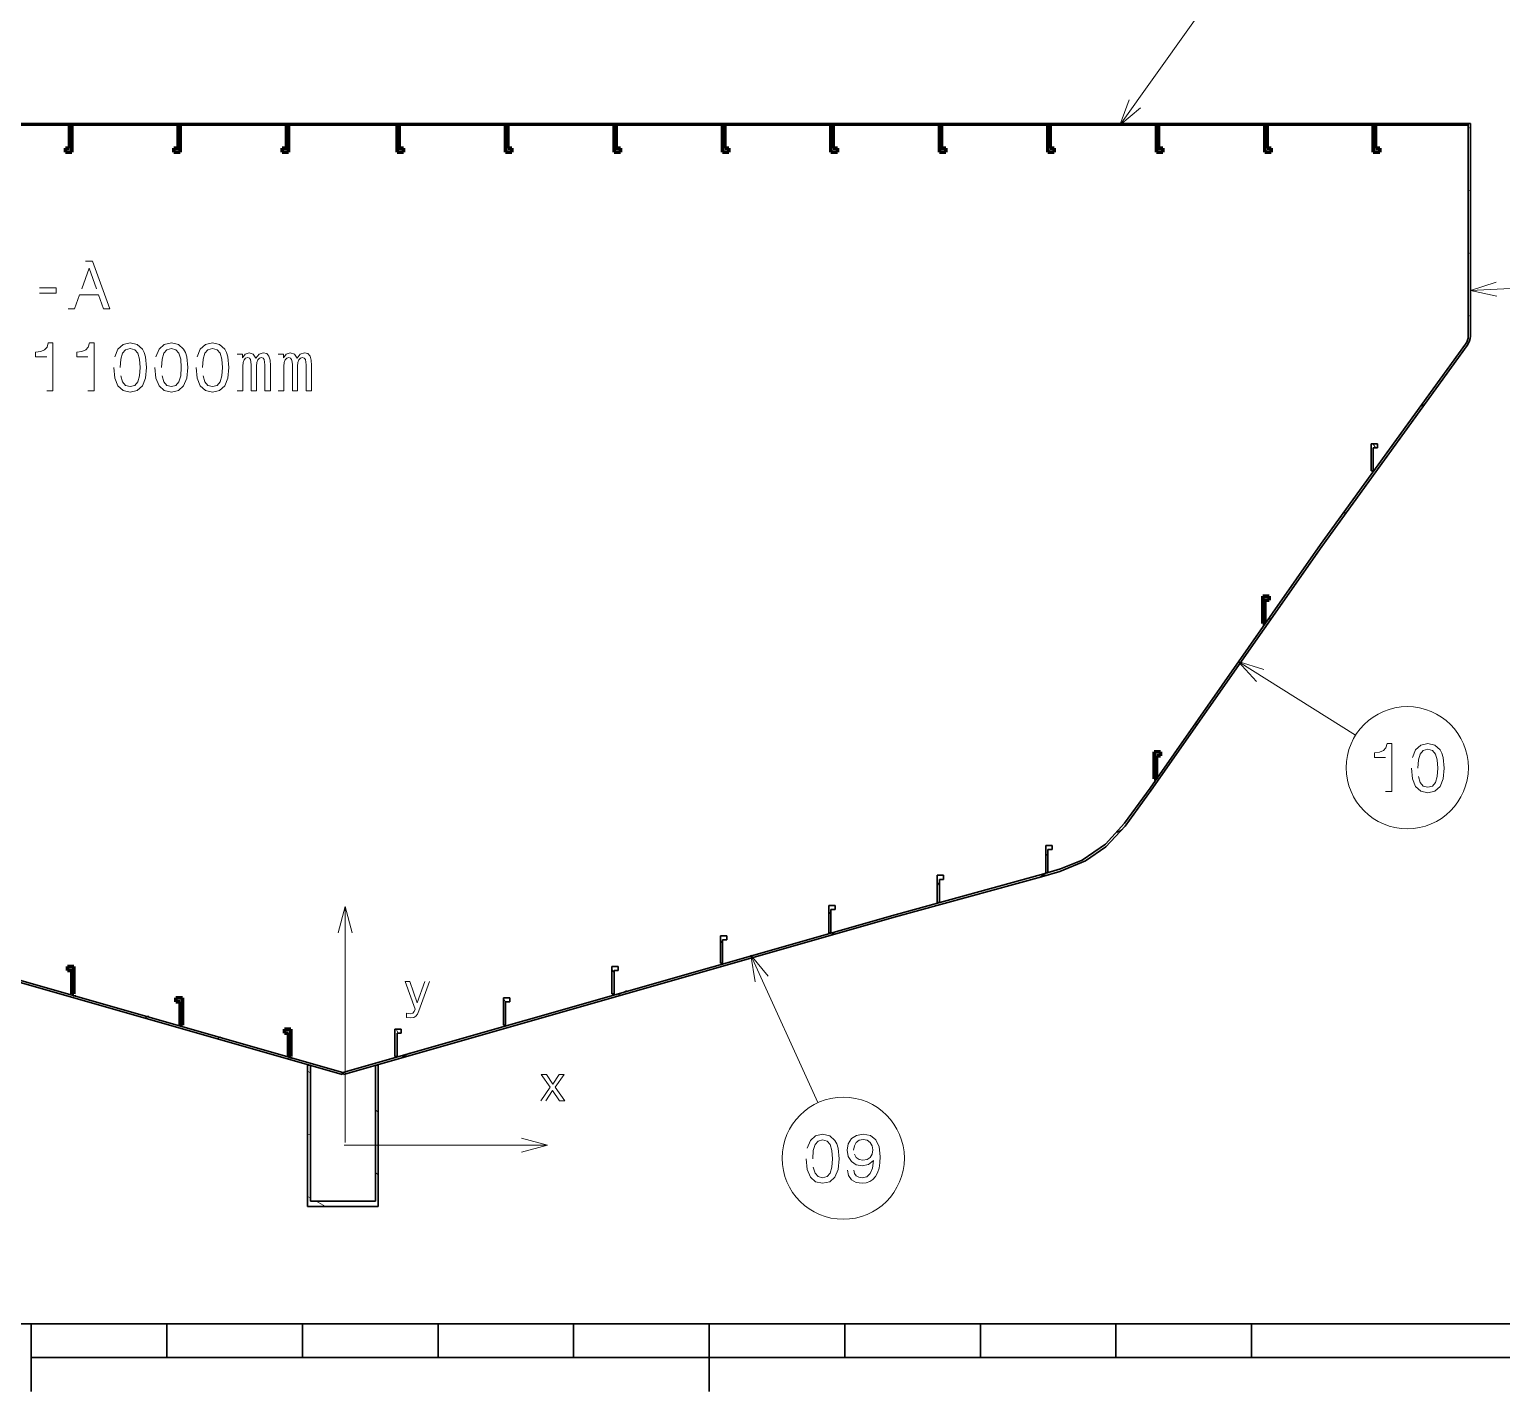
# Model space of a CAD drawing. Extents: x 0 to 179, y 1 to 126.
# Drawn here: x 46.71 to 92.87, y 2.13 to 44.83 of the extents above; entities that cross this region are included whole.
import ezdxf

# ---------------------------------------------------------------- set-up
doc = ezdxf.new("R2010")
doc.units = 0

msp = doc.modelspace()

# ---------------------------------------------------------------- linework, layer by layer
at = {"color": 5, "lineweight": 13}
for points in [[(80.896, 41.832), (86.336, 49.463)], [(81.193, 42.628), (80.896, 41.832), (81.552, 42.373)], [(47.926, 36.077), (48.124, 36.077), (48.28, 36.514), (48.874, 36.514), (49.031, 36.077), (49.232, 36.077), (48.688, 37.567), (48.469, 37.567)], [(48.349, 36.696), (48.578, 37.353), (48.808, 36.696)], [(47.028, 36.568), (47.547, 36.568), (47.547, 36.737), (47.028, 36.737)], [(92.703, 36.906), (91.893, 36.645), (92.725, 36.466)], [(47.249, 33.506), (47.444, 33.506), (47.444, 35.005), (47.298, 35.005), (47.26, 34.874), (47.182, 34.786), (47.064, 34.735), (46.902, 34.717), (46.902, 34.565), (47.249, 34.565)], [(48.54, 33.506), (48.735, 33.506), (48.735, 35.005), (48.589, 35.005), (48.55, 34.874), (48.473, 34.786), (48.355, 34.735), (48.192, 34.717), (48.192, 34.565), (48.54, 34.565)], [(49.352, 34.233), (49.384, 33.896), (49.485, 33.656), (49.646, 33.51), (49.869, 33.463), (50.09, 33.51), (50.251, 33.656), (50.349, 33.896), (50.384, 34.233), (50.349, 34.567), (50.309, 34.7), (50.251, 34.81), (50.09, 34.955), (49.869, 35.005), (49.646, 34.955), (49.485, 34.807), (49.384, 34.567)], [(49.558, 34.233), (49.575, 34.492), (49.629, 34.679), (49.725, 34.788), (49.869, 34.827), (50.01, 34.788), (50.107, 34.679), (50.161, 34.492), (50.178, 34.233), (50.161, 33.971), (50.107, 33.785), (50.01, 33.675), (49.869, 33.639), (49.725, 33.675), (49.629, 33.785), (49.575, 33.971)], [(50.643, 34.233), (50.675, 33.896), (50.776, 33.656), (50.937, 33.51), (51.16, 33.463), (51.381, 33.51), (51.541, 33.656), (51.64, 33.896), (51.674, 34.233), (51.64, 34.567), (51.599, 34.7), (51.541, 34.81), (51.381, 34.955), (51.16, 35.005), (50.937, 34.955), (50.776, 34.807), (50.675, 34.567)], [(50.849, 34.233), (50.866, 34.492), (50.92, 34.679), (51.016, 34.788), (51.16, 34.827), (51.301, 34.788), (51.398, 34.679), (51.451, 34.492), (51.469, 34.233), (51.451, 33.971), (51.398, 33.785), (51.301, 33.675), (51.16, 33.639), (51.016, 33.675), (50.92, 33.785), (50.866, 33.971)], [(51.934, 34.233), (51.966, 33.896), (52.067, 33.656), (52.228, 33.51), (52.451, 33.463), (52.671, 33.51), (52.832, 33.656), (52.931, 33.896), (52.965, 34.233), (52.931, 34.567), (52.89, 34.7), (52.832, 34.81), (52.671, 34.955), (52.451, 35.005), (52.228, 34.955), (52.067, 34.807), (51.966, 34.567)], [(52.14, 34.233), (52.157, 34.492), (52.21, 34.679), (52.307, 34.788), (52.451, 34.827), (52.592, 34.788), (52.689, 34.679), (52.742, 34.492), (52.759, 34.233), (52.742, 33.971), (52.689, 33.785), (52.592, 33.675), (52.451, 33.639), (52.307, 33.675), (52.21, 33.785), (52.157, 33.971)], [(53.222, 33.506), (53.396, 33.506), (53.396, 34.276), (53.407, 34.391), (53.439, 34.475), (53.488, 34.524), (53.553, 34.544), (53.604, 34.527), (53.638, 34.484), (53.656, 34.411), (53.662, 34.314), (53.662, 33.506), (53.825, 33.506), (53.825, 34.276), (53.836, 34.389), (53.868, 34.473), (53.919, 34.524), (53.984, 34.544), (54.035, 34.527), (54.069, 34.484), (54.091, 34.314), (54.091, 33.506), (54.264, 33.506), (54.264, 34.301), (54.254, 34.467), (54.219, 34.593), (54.151, 34.67), (54.039, 34.698), (53.909, 34.655), (53.808, 34.531), (53.728, 34.653), (53.595, 34.698), (53.473, 34.655), (53.39, 34.535), (53.39, 34.657), (53.222, 34.657)], [(54.513, 33.506), (54.687, 33.506), (54.687, 34.276), (54.698, 34.391), (54.73, 34.475), (54.779, 34.524), (54.843, 34.544), (54.895, 34.527), (54.929, 34.484), (54.946, 34.411), (54.953, 34.314), (54.953, 33.506), (55.116, 33.506), (55.116, 34.276), (55.126, 34.389), (55.159, 34.473), (55.21, 34.524), (55.274, 34.544), (55.326, 34.527), (55.36, 34.484), (55.382, 34.314), (55.382, 33.506), (55.555, 33.506), (55.555, 34.301), (55.545, 34.467), (55.51, 34.593), (55.442, 34.67), (55.33, 34.698), (55.199, 34.655), (55.099, 34.531), (55.019, 34.653), (54.886, 34.698), (54.764, 34.655), (54.68, 34.535), (54.68, 34.657), (54.513, 34.657)], [(85.42, 24.765), (84.608, 25.015), (85.186, 24.392)], [(89.23, 20.942), (89.425, 20.942), (89.425, 22.441), (89.279, 22.441), (89.241, 22.31), (89.164, 22.222), (89.046, 22.171), (88.883, 22.154), (88.883, 22.002), (89.23, 22.002)], [(90.043, 21.669), (90.075, 21.333), (90.176, 21.092), (90.336, 20.947), (90.559, 20.899), (90.78, 20.947), (90.941, 21.092), (91.04, 21.333), (91.074, 21.669), (91.04, 22.004), (90.999, 22.137), (90.941, 22.246), (90.78, 22.392), (90.559, 22.441), (90.336, 22.392), (90.176, 22.244), (90.075, 22.004)], [(90.248, 21.669), (90.266, 21.929), (90.319, 22.115), (90.416, 22.225), (90.559, 22.263), (90.701, 22.225), (90.797, 22.115), (90.851, 21.929), (90.868, 21.669), (90.851, 21.408), (90.797, 21.221), (90.701, 21.112), (90.559, 21.075), (90.416, 21.112), (90.319, 21.221), (90.266, 21.408)], [(56.827, 16.509), (56.607, 17.33), (56.387, 16.509)], [(69.868, 15.152), (69.328, 15.808), (69.468, 14.97)], [(59.105, 14.988), (58.869, 14.311), (58.638, 14.988), (58.491, 14.988), (58.804, 14.12), (58.776, 14.043), (58.733, 13.991), (58.661, 13.974), (58.537, 13.989), (58.537, 13.859), (58.667, 13.847), (58.761, 13.859), (58.827, 13.898), (58.874, 13.963), (58.915, 14.06), (59.249, 14.988)], [(62.902, 11.243), (63.113, 11.563), (63.331, 11.243), (63.493, 11.243), (63.199, 11.667), (63.476, 12.065), (63.32, 12.065), (63.119, 11.766), (62.919, 12.065), (62.76, 12.065), (63.032, 11.665), (62.744, 11.243)], [(71.066, 9.425), (71.098, 9.088), (71.199, 8.848), (71.359, 8.702), (71.582, 8.655), (71.803, 8.702), (71.964, 8.848), (72.063, 9.088), (72.097, 9.425), (72.063, 9.759), (72.022, 9.892), (71.964, 10.002), (71.803, 10.147), (71.582, 10.197), (71.359, 10.147), (71.199, 10), (71.098, 9.759)], [(72.358, 9.067), (72.391, 8.897), (72.483, 8.767), (72.629, 8.685), (72.822, 8.655), (72.948, 8.67), (73.062, 8.709), (73.158, 8.775), (73.24, 8.87), (73.304, 8.987), (73.351, 9.133), (73.379, 9.301), (73.39, 9.493), (73.353, 9.796), (73.248, 10.017), (73.081, 10.15), (72.852, 10.197), (72.642, 10.158), (72.483, 10.055), (72.38, 9.897), (72.346, 9.697), (72.38, 9.491), (72.481, 9.335), (72.631, 9.236), (72.822, 9.204), (73.023, 9.245), (73.175, 9.369), (73.141, 9.131), (73.072, 8.962), (72.967, 8.861), (72.824, 8.829), (72.712, 8.844), (72.631, 8.891), (72.577, 8.966), (72.556, 9.067)], [(62.135, 9.628), (62.956, 9.848), (62.135, 10.068)], [(71.271, 9.425), (71.289, 9.684), (71.342, 9.871), (71.439, 9.98), (71.582, 10.019), (71.724, 9.98), (71.82, 9.871), (71.874, 9.684), (71.891, 9.425), (71.874, 9.163), (71.82, 8.977), (71.724, 8.867), (71.582, 8.831), (71.439, 8.867), (71.342, 8.977), (71.289, 9.163)], [(72.554, 9.699), (72.575, 9.832), (72.635, 9.937), (72.729, 10.004), (72.852, 10.027), (72.978, 10.004), (73.075, 9.937), (73.135, 9.834), (73.158, 9.701), (73.135, 9.566), (73.075, 9.466), (72.976, 9.403), (72.845, 9.382), (72.727, 9.403), (72.635, 9.466), (72.575, 9.564)]]:
    msp.add_lwpolyline(points, dxfattribs=at)
at = {"color": 7, "lineweight": 35}
for points in [[(21.25, 41.883), (91.825, 41.883)], [(21.25, 41.832), (91.825, 41.832)], [(56.519, 12.068), (39.208, 17.007), (34.63, 18.268), (34.015, 18.447), (33.108, 18.846), (32.616, 19.209), (32.011, 19.857), (31.19, 20.981), (25.841, 28.62), (21.278, 34.928)], [(56.538, 12.134), (39.219, 17.074), (34.628, 18.34), (34.033, 18.512), (33.351, 18.788), (32.628, 19.29), (32.026, 19.947), (31.229, 21.044), (25.88, 28.683), (21.333, 34.968)], [(56.538, 12.134), (73.857, 17.074), (78.448, 18.34), (79.043, 18.512), (79.724, 18.788), (80.448, 19.29), (81.05, 19.947), (81.847, 21.044), (87.196, 28.682), (91.743, 34.968)], [(56.557, 12.068), (73.868, 17.007), (78.445, 18.268), (79.02, 18.433), (79.823, 18.763), (80.46, 19.209), (81.064, 19.857), (81.885, 20.98), (87.235, 28.62), (91.797, 34.928)], [(4.252, 4.252), (174.312, 4.252)], [(46.767, 3.189), (131.797, 3.189)]]:
    msp.add_lwpolyline(points, dxfattribs=at)
at = {"color": 7, "lineweight": 13, "ltscale": 0.003464}
for points in [[(47.672, 41.832), (47.701, 41.883)], [(49.635, 41.832), (49.665, 41.883)], [(51.599, 41.832), (51.629, 41.883)], [(53.563, 41.832), (53.592, 41.883)], [(55.526, 41.832), (55.556, 41.883)], [(57.49, 41.832), (57.52, 41.883)], [(59.454, 41.832), (59.483, 41.883)], [(61.418, 41.832), (61.447, 41.883)], [(63.381, 41.832), (63.411, 41.883)], [(65.345, 41.832), (65.374, 41.883)], [(67.309, 41.832), (67.338, 41.883)], [(69.272, 41.832), (69.302, 41.883)], [(71.236, 41.832), (71.265, 41.883)], [(73.2, 41.832), (73.229, 41.883)], [(75.163, 41.832), (75.193, 41.883)], [(77.127, 41.832), (77.157, 41.883)], [(79.091, 41.832), (79.12, 41.883)], [(81.054, 41.832), (81.084, 41.883)], [(83.018, 41.832), (83.048, 41.883)], [(84.982, 41.832), (85.011, 41.883)], [(86.946, 41.832), (86.975, 41.883)], [(88.909, 41.832), (88.939, 41.883)], [(90.873, 41.832), (90.902, 41.883)]]:
    msp.add_lwpolyline(points, dxfattribs=at)
at = {"color": 7, "lineweight": 140, "ltscale": 0.0426}
for points in [[(47.967, 41.832), (47.967, 41.107)], [(51.368, 41.832), (51.368, 41.107)], [(54.769, 41.832), (54.769, 41.107)], [(58.306, 41.107), (58.306, 41.832)], [(61.708, 41.107), (61.708, 41.832)], [(65.109, 41.107), (65.109, 41.832)], [(68.51, 41.107), (68.51, 41.832)], [(71.911, 41.107), (71.911, 41.832)], [(75.312, 41.107), (75.312, 41.832)], [(78.714, 41.107), (78.714, 41.832)], [(82.115, 41.107), (82.115, 41.832)], [(85.516, 41.107), (85.516, 41.832)], [(88.917, 41.107), (88.917, 41.832)]]:
    msp.add_lwpolyline(points, dxfattribs=at)
at = {"color": 7, "lineweight": 140, "ltscale": 0.004}
for points in [[(48.035, 41.832), (47.967, 41.832)], [(51.436, 41.832), (51.368, 41.832)], [(54.837, 41.832), (54.769, 41.832)], [(58.306, 41.832), (58.238, 41.832)], [(61.708, 41.832), (61.64, 41.832)], [(65.109, 41.832), (65.041, 41.832)], [(68.51, 41.832), (68.442, 41.832)], [(71.911, 41.832), (71.843, 41.832)], [(75.312, 41.832), (75.244, 41.832)], [(78.714, 41.832), (78.646, 41.832)], [(82.115, 41.832), (82.047, 41.832)], [(85.516, 41.832), (85.448, 41.832)], [(88.917, 41.832), (88.849, 41.832)], [(85.38, 26.212), (85.448, 26.212)], [(81.979, 21.334), (82.047, 21.334)], [(48.035, 14.593), (48.103, 14.593)], [(51.436, 13.617), (51.504, 13.617)], [(54.837, 12.631), (54.905, 12.631)]]:
    msp.add_lwpolyline(points, dxfattribs=at)
at = {"color": 7, "lineweight": 35, "ltscale": 0.0426}
for points in [[(47.967, 41.107), (47.967, 41.832)], [(51.368, 41.107), (51.368, 41.832)], [(54.769, 41.107), (54.769, 41.832)], [(58.306, 41.107), (58.306, 41.832)], [(61.708, 41.107), (61.708, 41.832)], [(65.109, 41.107), (65.109, 41.832)], [(68.51, 41.107), (68.51, 41.832)], [(71.911, 41.107), (71.911, 41.832)], [(75.312, 41.107), (75.312, 41.832)], [(78.714, 41.107), (78.714, 41.832)], [(82.115, 41.107), (82.115, 41.832)], [(85.516, 41.107), (85.516, 41.832)], [(88.917, 41.107), (88.917, 41.832)]]:
    msp.add_lwpolyline(points, dxfattribs=at)
at = {"color": 7, "lineweight": 35, "ltscale": 0.004}
for points in [[(47.967, 41.832), (48.035, 41.832)], [(51.368, 41.832), (51.436, 41.832)], [(54.769, 41.832), (54.837, 41.832)], [(58.238, 41.832), (58.306, 41.832)], [(61.64, 41.832), (61.708, 41.832)], [(65.041, 41.832), (65.109, 41.832)], [(68.442, 41.832), (68.51, 41.832)], [(71.843, 41.832), (71.911, 41.832)], [(75.244, 41.832), (75.312, 41.832)], [(78.646, 41.832), (78.714, 41.832)], [(82.047, 41.832), (82.115, 41.832)], [(85.448, 41.832), (85.516, 41.832)], [(88.849, 41.832), (88.917, 41.832)], [(91.825, 41.883), (91.893, 41.883)], [(88.849, 30.993), (88.781, 30.993)], [(85.448, 26.212), (85.38, 26.212)], [(82.047, 21.334), (81.979, 21.334)], [(78.646, 18.394), (78.578, 18.394)], [(75.244, 17.458), (75.176, 17.458)], [(71.843, 16.513), (71.775, 16.513)], [(68.442, 15.558), (68.374, 15.558)], [(48.035, 14.593), (48.103, 14.593)], [(65.041, 14.593), (64.973, 14.593)], [(51.436, 13.617), (51.504, 13.617)], [(61.64, 13.617), (61.572, 13.617)], [(54.837, 12.631), (54.905, 12.631)], [(58.238, 12.631), (58.17, 12.631)]]:
    msp.add_lwpolyline(points, dxfattribs=at)
at = {"color": 7, "lineweight": 140, "ltscale": 0.05}
for points in [[(48.035, 40.982), (48.035, 41.832)], [(51.436, 40.982), (51.436, 41.832)], [(54.837, 40.982), (54.837, 41.832)], [(58.238, 41.832), (58.238, 40.982)], [(61.64, 41.832), (61.64, 40.982)], [(65.041, 41.832), (65.041, 40.982)], [(68.442, 41.832), (68.442, 40.982)], [(71.843, 41.832), (71.843, 40.982)], [(75.244, 41.832), (75.244, 40.982)], [(78.646, 41.832), (78.646, 40.982)], [(82.047, 41.832), (82.047, 40.982)], [(85.448, 41.832), (85.448, 40.982)], [(88.849, 41.832), (88.849, 40.982)]]:
    msp.add_lwpolyline(points, dxfattribs=at)
at = {"color": 7, "lineweight": 35, "ltscale": 0.05}
for points in [[(48.035, 41.832), (48.035, 40.982)], [(51.436, 41.832), (51.436, 40.982)], [(54.837, 41.832), (54.837, 40.982)], [(58.238, 41.832), (58.238, 40.982)], [(61.64, 41.832), (61.64, 40.982)], [(65.041, 41.832), (65.041, 40.982)], [(68.442, 41.832), (68.442, 40.982)], [(71.843, 41.832), (71.843, 40.982)], [(75.244, 41.832), (75.244, 40.982)], [(78.646, 41.832), (78.646, 40.982)], [(82.047, 41.832), (82.047, 40.982)], [(85.448, 41.832), (85.448, 40.982)], [(88.849, 41.832), (88.849, 40.982)]]:
    msp.add_lwpolyline(points, dxfattribs=at)
at = {"color": 7, "lineweight": 35, "ltscale": 0.003}
msp.add_lwpolyline([(91.825, 41.832), (91.825, 41.883)], dxfattribs=at)
at = {"color": 7, "lineweight": 35, "ltscale": 0.391785}
for points in [[(91.825, 35.22), (91.825, 41.883)], [(91.893, 35.22), (91.893, 41.883)]]:
    msp.add_lwpolyline(points, dxfattribs=at)
at = {"color": 7, "lineweight": 13, "ltscale": 0.004619}
for points in [[(91.825, 41.727), (91.893, 41.766)], [(91.825, 39.763), (91.893, 39.802)], [(91.825, 37.799), (91.893, 37.839)], [(91.825, 35.836), (91.893, 35.875)]]:
    msp.add_lwpolyline(points, dxfattribs=at)
at = {"color": 7, "lineweight": 140, "ltscale": 0.0074}
for points in [[(47.835, 41.107), (47.835, 40.982)], [(51.236, 41.107), (51.236, 40.982)], [(54.637, 41.107), (54.637, 40.982)], [(58.438, 40.982), (58.438, 41.107)], [(61.839, 40.982), (61.839, 41.107)], [(65.241, 40.982), (65.241, 41.107)], [(68.642, 40.982), (68.642, 41.107)], [(72.043, 40.982), (72.043, 41.107)], [(75.444, 40.982), (75.444, 41.107)], [(78.845, 40.982), (78.845, 41.107)], [(82.247, 40.982), (82.247, 41.107)], [(85.648, 40.982), (85.648, 41.107)], [(89.049, 40.982), (89.049, 41.107)]]:
    msp.add_lwpolyline(points, dxfattribs=at)
at = {"color": 7, "lineweight": 140, "ltscale": 0.00775}
for points in [[(47.967, 41.107), (47.835, 41.107)], [(51.368, 41.107), (51.236, 41.107)], [(54.769, 41.107), (54.637, 41.107)], [(58.438, 41.107), (58.306, 41.107)], [(61.839, 41.107), (61.708, 41.107)], [(65.241, 41.107), (65.109, 41.107)], [(68.642, 41.107), (68.51, 41.107)], [(72.043, 41.107), (71.911, 41.107)], [(75.444, 41.107), (75.312, 41.107)], [(78.845, 41.107), (78.714, 41.107)], [(82.247, 41.107), (82.115, 41.107)], [(85.648, 41.107), (85.516, 41.107)], [(89.049, 41.107), (88.917, 41.107)], [(85.448, 26.937), (85.58, 26.937)], [(82.047, 22.06), (82.179, 22.06)], [(47.903, 15.323), (48.035, 15.323)], [(51.304, 14.348), (51.436, 14.348)], [(54.705, 13.363), (54.837, 13.363)]]:
    msp.add_lwpolyline(points, dxfattribs=at)
at = {"color": 7, "lineweight": 35, "ltscale": 0.0074}
for points in [[(47.835, 40.982), (47.835, 41.107)], [(51.236, 40.982), (51.236, 41.107)], [(54.637, 40.982), (54.637, 41.107)], [(58.438, 40.982), (58.438, 41.107)], [(61.839, 40.982), (61.839, 41.107)], [(65.241, 40.982), (65.241, 41.107)], [(68.642, 40.982), (68.642, 41.107)], [(72.043, 40.982), (72.043, 41.107)], [(75.444, 40.982), (75.444, 41.107)], [(78.845, 40.982), (78.845, 41.107)], [(82.247, 40.982), (82.247, 41.107)], [(85.648, 40.982), (85.648, 41.107)], [(89.049, 40.982), (89.049, 41.107)]]:
    msp.add_lwpolyline(points, dxfattribs=at)
at = {"color": 7, "lineweight": 35, "ltscale": 0.00775}
for points in [[(47.835, 41.107), (47.967, 41.107)], [(51.236, 41.107), (51.368, 41.107)], [(54.637, 41.107), (54.769, 41.107)], [(58.306, 41.107), (58.438, 41.107)], [(61.708, 41.107), (61.839, 41.107)], [(65.109, 41.107), (65.241, 41.107)], [(68.51, 41.107), (68.642, 41.107)], [(71.911, 41.107), (72.043, 41.107)], [(75.312, 41.107), (75.444, 41.107)], [(78.714, 41.107), (78.845, 41.107)], [(82.115, 41.107), (82.247, 41.107)], [(85.516, 41.107), (85.648, 41.107)], [(88.917, 41.107), (89.049, 41.107)], [(88.849, 31.717), (88.981, 31.717)], [(85.448, 26.937), (85.58, 26.937)], [(82.047, 22.06), (82.179, 22.06)], [(78.646, 19.121), (78.777, 19.121)], [(75.244, 18.186), (75.376, 18.186)], [(71.843, 17.242), (71.975, 17.242)], [(68.442, 16.287), (68.574, 16.287)], [(48.035, 15.323), (47.903, 15.323)], [(65.041, 15.323), (65.173, 15.323)], [(51.436, 14.348), (51.304, 14.348)], [(61.64, 14.348), (61.771, 14.348)], [(54.837, 13.363), (54.705, 13.363)], [(58.238, 13.363), (58.37, 13.363)]]:
    msp.add_lwpolyline(points, dxfattribs=at)
at = {"color": 7, "lineweight": 140, "ltscale": 0.01175}
for points in [[(47.835, 40.982), (48.035, 40.982)], [(51.236, 40.982), (51.436, 40.982)], [(54.637, 40.982), (54.837, 40.982)], [(58.238, 40.982), (58.438, 40.982)], [(61.64, 40.982), (61.839, 40.982)], [(65.041, 40.982), (65.241, 40.982)], [(68.442, 40.982), (68.642, 40.982)], [(71.843, 40.982), (72.043, 40.982)], [(75.244, 40.982), (75.444, 40.982)], [(78.646, 40.982), (78.845, 40.982)], [(82.047, 40.982), (82.247, 40.982)], [(85.448, 40.982), (85.648, 40.982)], [(88.849, 40.982), (89.049, 40.982)], [(85.58, 27.063), (85.38, 27.063)], [(82.179, 22.186), (81.979, 22.186)], [(48.103, 15.45), (47.903, 15.45)], [(51.504, 14.475), (51.304, 14.475)], [(54.905, 13.49), (54.705, 13.49)]]:
    msp.add_lwpolyline(points, dxfattribs=at)
at = {"color": 7, "lineweight": 35, "ltscale": 0.01175}
for points in [[(48.035, 40.982), (47.835, 40.982)], [(51.436, 40.982), (51.236, 40.982)], [(54.837, 40.982), (54.637, 40.982)], [(58.438, 40.982), (58.238, 40.982)], [(61.839, 40.982), (61.64, 40.982)], [(65.241, 40.982), (65.041, 40.982)], [(68.642, 40.982), (68.442, 40.982)], [(72.043, 40.982), (71.843, 40.982)], [(75.444, 40.982), (75.244, 40.982)], [(78.845, 40.982), (78.646, 40.982)], [(82.247, 40.982), (82.047, 40.982)], [(85.648, 40.982), (85.448, 40.982)], [(89.049, 40.982), (88.849, 40.982)], [(88.981, 31.843), (88.781, 31.843)], [(85.58, 27.063), (85.38, 27.063)], [(82.179, 22.186), (81.979, 22.186)], [(78.777, 19.247), (78.578, 19.247)], [(75.376, 18.312), (75.176, 18.312)], [(71.975, 17.368), (71.775, 17.368)], [(68.574, 16.414), (68.374, 16.414)], [(47.903, 15.45), (48.103, 15.45)], [(65.173, 15.45), (64.973, 15.45)], [(51.304, 14.475), (51.504, 14.475)], [(61.771, 14.475), (61.572, 14.475)], [(54.705, 13.49), (54.905, 13.49)], [(58.37, 13.49), (58.17, 13.49)]]:
    msp.add_lwpolyline(points, dxfattribs=at)
at = {"color": 5, "lineweight": 13, "ltscale": 0.196384}
msp.add_lwpolyline([(91.893, 36.645), (95.229, 36.811)], dxfattribs=at)
at = {"color": 7, "lineweight": 35}
for points in [[(91.743, 34.968, 0.160053), (91.825, 35.22)], [(91.797, 34.928, 0.160053), (91.893, 35.22)]]:
    msp.add_lwpolyline(points, format="xyb", dxfattribs=at)
at = {"color": 7, "lineweight": 13, "ltscale": 0.009859}
msp.add_lwpolyline([(90.292, 32.987), (90.437, 33.071)], dxfattribs=at)
at = {"color": 7, "lineweight": 35, "ltscale": 0.050009}
msp.add_lwpolyline([(88.781, 31.843), (88.781, 30.993)], dxfattribs=at)
at = {"color": 7, "lineweight": 13, "ltscale": 0.008546}
msp.add_lwpolyline([(88.917, 31.717), (88.844, 31.843)], dxfattribs=at)
at = {"color": 7, "lineweight": 35, "ltscale": 0.042607}
msp.add_lwpolyline([(88.849, 30.993), (88.849, 31.717)], dxfattribs=at)
at = {"color": 7, "lineweight": 35, "ltscale": 0.007401}
msp.add_lwpolyline([(88.981, 31.717), (88.981, 31.843)], dxfattribs=at)
at = {"color": 7, "lineweight": 13, "ltscale": 0.009669}
msp.add_lwpolyline([(87.866, 29.622), (88.008, 29.705)], dxfattribs=at)
at = {"color": 7, "lineweight": 140, "ltscale": 0.007146}
for points in [[(85.38, 27.063), (85.38, 26.941)], [(85.38, 26.941), (85.38, 26.82)], [(85.38, 26.82), (85.38, 26.698)]]:
    msp.add_lwpolyline(points, dxfattribs=at)
at = {"color": 7, "lineweight": 35, "ltscale": 0.050026}
msp.add_lwpolyline([(85.38, 27.063), (85.38, 26.212)], dxfattribs=at)
at = {"color": 7, "lineweight": 140, "ltscale": 0.006089}
for points in [[(85.448, 26.833), (85.448, 26.937)], [(85.448, 26.73), (85.448, 26.833)], [(85.448, 26.626), (85.448, 26.73)], [(85.448, 26.523), (85.448, 26.626)], [(85.448, 26.419), (85.448, 26.523)], [(85.448, 26.316), (85.448, 26.419)], [(85.448, 26.212), (85.448, 26.316)]]:
    msp.add_lwpolyline(points, dxfattribs=at)
at = {"color": 7, "lineweight": 35, "ltscale": 0.042622}
msp.add_lwpolyline([(85.448, 26.212), (85.448, 26.937)], dxfattribs=at)
at = {"color": 7, "lineweight": 140, "ltscale": 0.001058}
for points in [[(85.58, 27.045), (85.58, 27.063)], [(85.58, 27.027), (85.58, 27.045)], [(85.58, 27.009), (85.58, 27.027)], [(85.58, 26.991), (85.58, 27.009)], [(85.58, 26.973), (85.58, 26.991)], [(85.58, 26.955), (85.58, 26.973)], [(85.58, 26.937), (85.58, 26.955)], [(82.179, 22.168), (82.179, 22.186)], [(82.179, 22.15), (82.179, 22.168)], [(82.179, 22.132), (82.179, 22.15)], [(82.179, 22.114), (82.179, 22.132)], [(82.179, 22.096), (82.179, 22.114)], [(82.179, 22.078), (82.179, 22.096)], [(82.179, 22.06), (82.179, 22.078)]]:
    msp.add_lwpolyline(points, dxfattribs=at)
at = {"color": 7, "lineweight": 35, "ltscale": 0.007404}
msp.add_lwpolyline([(85.58, 26.937), (85.58, 27.063)], dxfattribs=at)
at = {"color": 7, "lineweight": 140, "ltscale": 0.007147}
for points in [[(85.38, 26.698), (85.38, 26.577)], [(85.38, 26.577), (85.38, 26.455)], [(85.38, 26.455), (85.38, 26.334)], [(85.38, 26.334), (85.38, 26.212)]]:
    msp.add_lwpolyline(points, dxfattribs=at)
at = {"color": 7, "lineweight": 13, "ltscale": 0.009521}
msp.add_lwpolyline([(85.508, 26.297), (85.648, 26.378)], dxfattribs=at)
at = {"color": 5, "lineweight": 13, "ltscale": 0.255735}
msp.add_lwpolyline([(84.608, 25.015), (88.292, 22.704)], dxfattribs=at)
at = {"color": 7, "lineweight": 13, "ltscale": 0.009403}
msp.add_lwpolyline([(83.204, 23.003), (83.342, 23.083)], dxfattribs=at)
at = {"color": 7, "lineweight": 140, "ltscale": 0.007151}
for points in [[(81.979, 22.186), (81.979, 22.064)], [(81.979, 22.064), (81.979, 21.942)], [(81.979, 21.942), (81.979, 21.821)], [(81.979, 21.821), (81.979, 21.699)], [(81.979, 21.699), (81.979, 21.578)], [(81.979, 21.578), (81.979, 21.456)], [(81.979, 21.456), (81.979, 21.334)]]:
    msp.add_lwpolyline(points, dxfattribs=at)
at = {"color": 7, "lineweight": 35, "ltscale": 0.050056}
msp.add_lwpolyline([(81.979, 22.186), (81.979, 21.334)], dxfattribs=at)
at = {"color": 7, "lineweight": 35, "ltscale": 0.007408}
msp.add_lwpolyline([(82.179, 22.06), (82.179, 22.186)], dxfattribs=at)
at = {"color": 7, "lineweight": 140, "ltscale": 0.006093}
for points in [[(82.047, 21.956), (82.047, 22.06)], [(82.047, 21.852), (82.047, 21.956)], [(82.047, 21.749), (82.047, 21.852)], [(82.047, 21.645), (82.047, 21.749)], [(82.047, 21.542), (82.047, 21.645)], [(82.047, 21.438), (82.047, 21.542)], [(82.047, 21.334), (82.047, 21.438)]]:
    msp.add_lwpolyline(points, dxfattribs=at)
at = {"color": 7, "lineweight": 35, "ltscale": 0.042648}
msp.add_lwpolyline([(82.047, 21.334), (82.047, 22.06)], dxfattribs=at)
at = {"color": 7, "lineweight": 13, "ltscale": 0.012201}
msp.add_lwpolyline([(80.802, 19.653), (80.982, 19.757)], dxfattribs=at)
at = {"color": 7, "lineweight": 35, "ltscale": 0.050183}
msp.add_lwpolyline([(78.578, 19.247), (78.578, 18.394)], dxfattribs=at)
at = {"color": 7, "lineweight": 13, "ltscale": 0.008}
for points in [[(78.646, 18.896), (78.578, 19.014)], [(75.244, 17.985), (75.176, 18.103)], [(71.843, 17.074), (71.775, 17.192)], [(68.442, 16.162), (68.374, 16.28)], [(65.041, 15.251), (64.973, 15.369)], [(61.64, 14.34), (61.572, 14.457)]]:
    msp.add_lwpolyline(points, dxfattribs=at)
at = {"color": 7, "lineweight": 35, "ltscale": 0.042756}
msp.add_lwpolyline([(78.646, 18.394), (78.646, 19.121)], dxfattribs=at)
at = {"color": 7, "lineweight": 35, "ltscale": 0.007427}
msp.add_lwpolyline([(78.777, 19.121), (78.777, 19.247)], dxfattribs=at)
at = {"color": 7, "lineweight": 35, "ltscale": 0.050229}
msp.add_lwpolyline([(75.176, 18.312), (75.176, 17.458)], dxfattribs=at)
at = {"color": 7, "lineweight": 35, "ltscale": 0.042795}
msp.add_lwpolyline([(75.244, 17.458), (75.244, 18.186)], dxfattribs=at)
at = {"color": 7, "lineweight": 35, "ltscale": 0.007434}
msp.add_lwpolyline([(75.376, 18.186), (75.376, 18.312)], dxfattribs=at)
at = {"color": 7, "lineweight": 13, "ltscale": 0.015835}
msp.add_lwpolyline([(78.366, 18.246), (78.599, 18.381)], dxfattribs=at)
at = {"color": 5, "lineweight": 13, "ltscale": 0.435}
msp.add_lwpolyline([(56.607, 17.33), (56.607, 9.932)], dxfattribs=at)
at = {"color": 7, "lineweight": 35, "ltscale": 0.050279}
msp.add_lwpolyline([(71.775, 17.368), (71.775, 16.513)], dxfattribs=at)
at = {"color": 7, "lineweight": 35, "ltscale": 0.042837}
msp.add_lwpolyline([(71.843, 16.513), (71.843, 17.242)], dxfattribs=at)
at = {"color": 7, "lineweight": 35, "ltscale": 0.007441}
msp.add_lwpolyline([(71.975, 17.242), (71.975, 17.368)], dxfattribs=at)
at = {"color": 7, "lineweight": 35, "ltscale": 0.050331}
msp.add_lwpolyline([(68.374, 16.414), (68.374, 15.558)], dxfattribs=at)
at = {"color": 7, "lineweight": 35, "ltscale": 0.042882}
msp.add_lwpolyline([(68.442, 15.558), (68.442, 16.287)], dxfattribs=at)
at = {"color": 7, "lineweight": 35, "ltscale": 0.007449}
msp.add_lwpolyline([(68.574, 16.287), (68.574, 16.414)], dxfattribs=at)
at = {"color": 7, "lineweight": 13, "ltscale": 0.016157}
msp.add_lwpolyline([(71.838, 16.441), (72.076, 16.579)], dxfattribs=at)
at = {"color": 5, "lineweight": 13, "ltscale": 0.298765}
msp.add_lwpolyline([(69.328, 15.808), (71.434, 11.185)], dxfattribs=at)
at = {"color": 7, "lineweight": 140, "ltscale": 0.001065}
for points in [[(47.903, 15.45), (47.903, 15.431)], [(47.903, 15.431), (47.903, 15.413)], [(47.903, 15.413), (47.903, 15.395)], [(47.903, 15.395), (47.903, 15.377)], [(47.903, 15.377), (47.903, 15.359)], [(47.903, 15.359), (47.903, 15.341)], [(47.903, 15.341), (47.903, 15.323)]]:
    msp.add_lwpolyline(points, dxfattribs=at)
at = {"color": 7, "lineweight": 35, "ltscale": 0.007458}
for points in [[(47.903, 15.323), (47.903, 15.45)], [(65.173, 15.323), (65.173, 15.45)]]:
    msp.add_lwpolyline(points, dxfattribs=at)
at = {"color": 7, "lineweight": 140, "ltscale": 0.006133}
for points in [[(48.035, 15.323), (48.035, 15.218)], [(48.035, 15.218), (48.035, 15.114)], [(48.035, 15.114), (48.035, 15.01)], [(48.035, 15.01), (48.035, 14.906)], [(48.035, 14.906), (48.035, 14.801)], [(48.035, 14.801), (48.035, 14.697)], [(48.035, 14.697), (48.035, 14.593)]]:
    msp.add_lwpolyline(points, dxfattribs=at)
at = {"color": 7, "lineweight": 35, "ltscale": 0.042931}
for points in [[(48.035, 14.593), (48.035, 15.323)], [(65.041, 14.593), (65.041, 15.323)]]:
    msp.add_lwpolyline(points, dxfattribs=at)
at = {"color": 7, "lineweight": 140, "ltscale": 0.007198}
for points in [[(48.103, 15.327), (48.103, 15.45)], [(48.103, 15.205), (48.103, 15.327)], [(48.103, 15.082), (48.103, 15.205)], [(48.103, 14.96), (48.103, 15.082)], [(48.103, 14.838), (48.103, 14.96)], [(48.103, 14.715), (48.103, 14.838)], [(48.103, 14.593), (48.103, 14.715)]]:
    msp.add_lwpolyline(points, dxfattribs=at)
at = {"color": 7, "lineweight": 35, "ltscale": 0.050388}
for points in [[(48.103, 15.45), (48.103, 14.593)], [(64.973, 15.45), (64.973, 14.593)]]:
    msp.add_lwpolyline(points, dxfattribs=at)
at = {"color": 7, "lineweight": 13, "ltscale": 0.005607}
msp.add_lwpolyline([(48.083, 14.508), (48.165, 14.556)], dxfattribs=at)
at = {"color": 7, "lineweight": 140, "ltscale": 0.001067}
for points in [[(51.304, 14.475), (51.304, 14.457)], [(51.304, 14.457), (51.304, 14.439)], [(51.304, 14.439), (51.304, 14.42)], [(51.304, 14.42), (51.304, 14.402)], [(51.304, 14.402), (51.304, 14.384)], [(51.304, 14.384), (51.304, 14.366)], [(51.304, 14.366), (51.304, 14.348)]]:
    msp.add_lwpolyline(points, dxfattribs=at)
at = {"color": 7, "lineweight": 35, "ltscale": 0.007467}
for points in [[(51.304, 14.348), (51.304, 14.475)], [(61.771, 14.348), (61.771, 14.475)]]:
    msp.add_lwpolyline(points, dxfattribs=at)
at = {"color": 7, "lineweight": 140, "ltscale": 0.00614}
for points in [[(51.436, 14.348), (51.436, 14.243)], [(51.436, 14.243), (51.436, 14.139)], [(51.436, 14.139), (51.436, 14.035)], [(51.436, 14.035), (51.436, 13.93)], [(51.436, 13.93), (51.436, 13.826)], [(51.436, 13.826), (51.436, 13.721)], [(51.436, 13.721), (51.436, 13.617)]]:
    msp.add_lwpolyline(points, dxfattribs=at)
at = {"color": 7, "lineweight": 35, "ltscale": 0.042982}
for points in [[(51.436, 13.617), (51.436, 14.348)], [(61.64, 13.617), (61.64, 14.348)]]:
    msp.add_lwpolyline(points, dxfattribs=at)
at = {"color": 7, "lineweight": 140, "ltscale": 0.007207}
for points in [[(51.504, 14.352), (51.504, 14.475)], [(51.504, 14.23), (51.504, 14.352)], [(51.504, 14.107), (51.504, 14.23)], [(51.504, 13.985), (51.504, 14.107)], [(51.504, 13.862), (51.504, 13.985)], [(51.504, 13.739), (51.504, 13.862)], [(51.504, 13.617), (51.504, 13.739)]]:
    msp.add_lwpolyline(points, dxfattribs=at)
at = {"color": 7, "lineweight": 35, "ltscale": 0.050448}
for points in [[(51.504, 14.475), (51.504, 13.617)], [(61.572, 14.475), (61.572, 13.617)]]:
    msp.add_lwpolyline(points, dxfattribs=at)
at = {"color": 7, "lineweight": 13, "ltscale": 0.016555}
msp.add_lwpolyline([(65.182, 14.562), (65.426, 14.703)], dxfattribs=at)
at = {"color": 7, "lineweight": 13, "ltscale": 0.0056}
msp.add_lwpolyline([(50.356, 13.857), (50.438, 13.905)], dxfattribs=at)
at = {"color": 7, "lineweight": 140, "ltscale": 0.001068}
for points in [[(54.705, 13.49), (54.705, 13.472)], [(54.705, 13.472), (54.705, 13.453)], [(54.705, 13.453), (54.705, 13.435)], [(54.705, 13.435), (54.705, 13.417)], [(54.705, 13.417), (54.705, 13.399)], [(54.705, 13.399), (54.705, 13.381)], [(54.705, 13.381), (54.705, 13.363)]]:
    msp.add_lwpolyline(points, dxfattribs=at)
at = {"color": 7, "lineweight": 35, "ltscale": 0.007476}
for points in [[(54.705, 13.363), (54.705, 13.49)], [(58.37, 13.363), (58.37, 13.49)]]:
    msp.add_lwpolyline(points, dxfattribs=at)
at = {"color": 7, "lineweight": 140, "ltscale": 0.007216}
for points in [[(54.905, 13.367), (54.905, 13.49)], [(54.905, 13.244), (54.905, 13.367)], [(54.905, 13.122), (54.905, 13.244)], [(54.905, 12.999), (54.905, 13.122)], [(54.905, 12.876), (54.905, 12.999)], [(54.905, 12.753), (54.905, 12.876)], [(54.905, 12.631), (54.905, 12.753)]]:
    msp.add_lwpolyline(points, dxfattribs=at)
at = {"color": 7, "lineweight": 35, "ltscale": 0.050511}
for points in [[(54.905, 13.49), (54.905, 12.631)], [(58.17, 13.49), (58.17, 12.631)]]:
    msp.add_lwpolyline(points, dxfattribs=at)
at = {"color": 7, "lineweight": 13, "ltscale": 0.008633}
msp.add_lwpolyline([(58.276, 13.363), (58.203, 13.49)], dxfattribs=at)
at = {"color": 7, "lineweight": 13, "ltscale": 0.005594}
msp.add_lwpolyline([(52.624, 13.203), (52.706, 13.25)], dxfattribs=at)
at = {"color": 7, "lineweight": 140, "ltscale": 0.006148}
for points in [[(54.837, 13.363), (54.837, 13.258)], [(54.837, 13.258), (54.837, 13.153)], [(54.837, 13.153), (54.837, 13.049)], [(54.837, 13.049), (54.837, 12.944)], [(54.837, 12.944), (54.837, 12.84)], [(54.837, 12.84), (54.837, 12.735)], [(54.837, 12.735), (54.837, 12.631)]]:
    msp.add_lwpolyline(points, dxfattribs=at)
at = {"color": 7, "lineweight": 35, "ltscale": 0.043035}
for points in [[(54.837, 12.631), (54.837, 13.363)], [(58.238, 12.631), (58.238, 13.363)]]:
    msp.add_lwpolyline(points, dxfattribs=at)
at = {"color": 7, "lineweight": 13, "ltscale": 0.005589}
msp.add_lwpolyline([(54.886, 12.545), (54.968, 12.593)], dxfattribs=at)
at = {"color": 7, "lineweight": 13, "ltscale": 0.016974}
msp.add_lwpolyline([(58.387, 12.603), (58.637, 12.747)], dxfattribs=at)
at = {"color": 7, "lineweight": 35, "ltscale": 0.260964}
for points in [[(55.432, 12.361), (55.432, 7.923)], [(57.643, 12.361), (57.643, 7.923)]]:
    msp.add_lwpolyline(points, dxfattribs=at)
at = {"color": 7, "lineweight": 35, "ltscale": 0.005}
for points in [[(55.517, 12.361), (55.432, 12.361)], [(57.558, 12.361), (57.643, 12.361)]]:
    msp.add_lwpolyline(points, dxfattribs=at)
at = {"color": 7, "lineweight": 13, "ltscale": 0.005774}
for points in [[(55.517, 12.124), (55.432, 12.173)], [(57.643, 10.897), (57.558, 10.946)], [(55.517, 10.161), (55.432, 10.21)], [(57.643, 8.933), (57.558, 8.982)], [(55.517, 8.197), (55.432, 8.246)]]:
    msp.add_lwpolyline(points, dxfattribs=at)
at = {"color": 7, "lineweight": 35, "ltscale": 0.250964}
for points in [[(55.517, 12.361), (55.517, 8.093)], [(57.558, 12.361), (57.558, 8.093)]]:
    msp.add_lwpolyline(points, dxfattribs=at)
at = {"color": 7, "lineweight": 35, "ltscale": 0.00404}
for points in [[(56.538, 12.134), (56.519, 12.068)], [(56.538, 12.134), (56.557, 12.068)]]:
    msp.add_lwpolyline(points, dxfattribs=at)
at = {"color": 5, "lineweight": 13, "ltscale": 0.375}
msp.add_lwpolyline([(62.956, 9.848), (56.579, 9.848)], dxfattribs=at)
at = {"color": 7, "lineweight": 35, "ltscale": 0.13}
msp.add_lwpolyline([(55.432, 7.923), (57.643, 7.923)], dxfattribs=at)
at = {"color": 7, "lineweight": 35, "ltscale": 0.12}
msp.add_lwpolyline([(57.558, 8.093), (55.517, 8.093)], dxfattribs=at)
at = {"color": 7, "lineweight": 13, "ltscale": 0.02}
msp.add_lwpolyline([(55.992, 7.923), (55.697, 8.093)], dxfattribs=at)
at = {"color": 7, "lineweight": 35, "ltscale": 0.125}
for points in [[(46.767, 4.252), (46.767, 2.126)], [(68.024, 4.252), (68.024, 2.126)]]:
    msp.add_lwpolyline(points, dxfattribs=at)
at = {"color": 7, "lineweight": 35, "ltscale": 0.0625}
for points in [[(51.018, 4.252), (51.018, 3.189)], [(55.27, 4.252), (55.27, 3.189)], [(59.521, 4.252), (59.521, 3.189)], [(63.773, 4.252), (63.773, 3.189)], [(72.276, 4.252), (72.276, 3.189)], [(76.527, 4.252), (76.527, 3.189)], [(80.779, 4.252), (80.779, 3.189)], [(85.03, 4.252), (85.03, 3.189)]]:
    msp.add_lwpolyline(points, dxfattribs=at)
at = {"color": 5, "lineweight": 13}
for centre in [(89.914, 21.686), (72.228, 9.442)]:
    msp.add_circle(centre, 1.915, dxfattribs=at)

doc.saveas('drawing.dxf')
